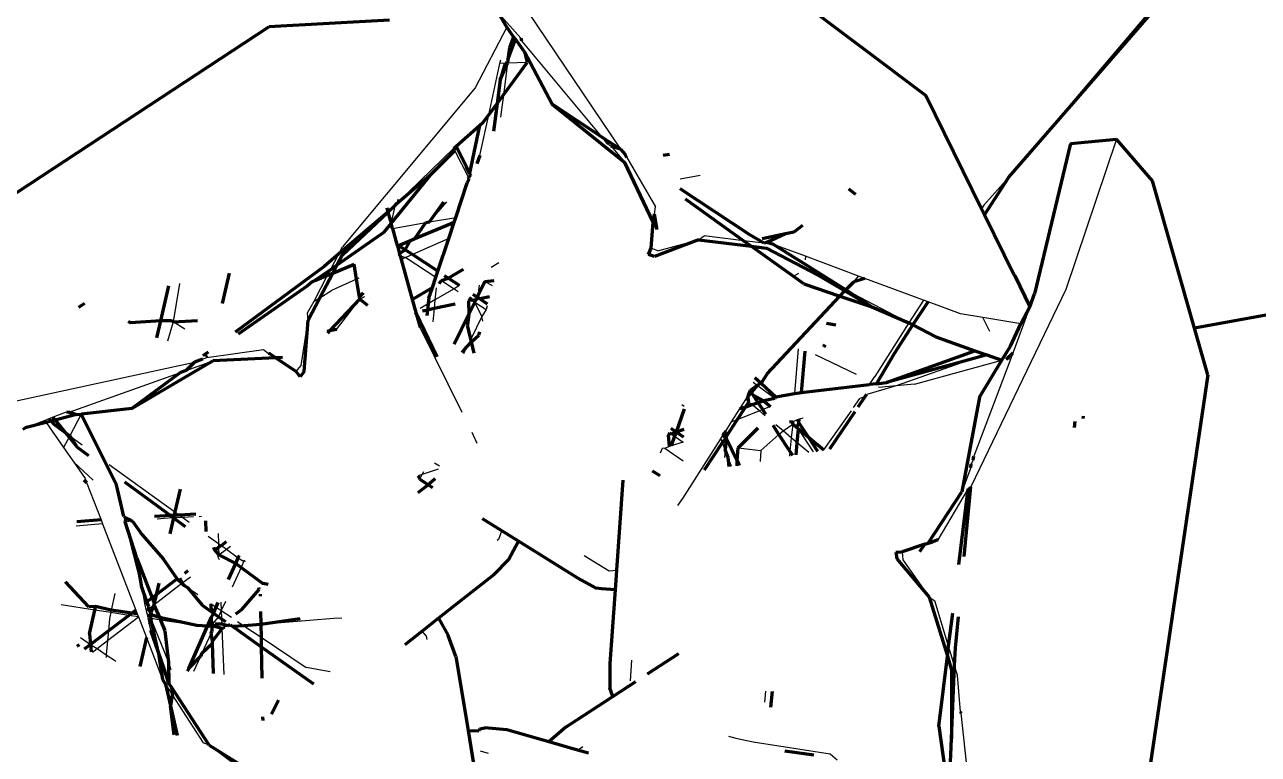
# Model space of a CAD drawing. Header units: millimetres. Extents: x 4307 to 31003, y 2809 to 20009.
# Drawn here: x 16235.29 to 16259.18, y 13295.87 to 13310.01 of the extents above; entities that cross this region are included whole.
import ezdxf

# ---------------------------------------------------------------- set-up
doc = ezdxf.new("R2010")
doc.units = ezdxf.units.MM
doc.layers.add('ProfileEdges', color=7, linetype='Continuous')

msp = doc.modelspace()

# ---------------------------------------------------------------- linework, layer by layer
for p, q in [((16244.521, 13311.029), (16246.829, 13307.595)), ((16254.355, 13307.053), (16257.502, 13310.754)), ((16244.466, 13310.228), (16244.901, 13309.744)), ((16244.627, 13309.961), (16244.018, 13308.786)), ((16244.915, 13309.692), (16246.465, 13307.836)), ((16244.279, 13308.259), (16244.495, 13309.259)), ((16244.495, 13309.259), (16244.513, 13309.326)), ((16244.595, 13309.263), (16244.495, 13309.259)), ((16244.642, 13309.264), (16244.563, 13308.646)), ((16245.027, 13309.277), (16244.642, 13309.264)), ((16244.018, 13308.786), (16241.448, 13305.707)), ((16244.563, 13308.646), (16244.509, 13308.219)), ((16244.107, 13307.474), (16244.279, 13308.259)), ((16242.509, 13306.549), (16243.604, 13307.613)), ((16246.596, 13307.693), (16246.648, 13307.656)), ((16246.648, 13307.656), (16246.917, 13307.339)), ((16256.439, 13307.791), (16255.459, 13304.88)), ((16243.886, 13307.052), (16243.626, 13307.569)), ((16246.955, 13307.436), (16247.509, 13306.477)), ((16247.988, 13307.024), (16248.377, 13307.091)), ((16253.871, 13306.514), (16254.355, 13307.053)), ((16242.509, 13306.549), (16242.523, 13306.631)), ((16242.389, 13306.155), (16242.475, 13306.517)), ((16243.13, 13306.186), (16243.466, 13306.574)), ((16247.489, 13306.339), (16247.509, 13306.477)), ((16253.871, 13306.514), (16253.823, 13306.438)), ((16242.415, 13306.062), (16243.062, 13306.174)), ((16243.13, 13306.186), (16243.64, 13306.274)), ((16248.343, 13305.838), (16248.449, 13305.916)), ((16249.214, 13305.822), (16248.449, 13305.916)), ((16241.375, 13305.569), (16241.448, 13305.707)), ((16243.504, 13305.865), (16242.802, 13305.555)), ((16247.557, 13305.63), (16247.423, 13305.681)), ((16247.557, 13305.63), (16248.343, 13305.838)), ((16249.611, 13305.774), (16249.214, 13305.822)), ((16250.411, 13305.522), (16249.792, 13305.752)), ((16241.213, 13305.262), (16241.375, 13305.569)), ((16242.563, 13305.531), (16242.673, 13305.498)), ((16242.673, 13305.498), (16242.583, 13305.458)), ((16242.802, 13305.555), (16242.673, 13305.498)), ((16242.673, 13305.498), (16243.257, 13305.12)), ((16250.411, 13305.522), (16250.405, 13305.451)), ((16251.442, 13305.139), (16250.411, 13305.522)), ((16241.156, 13305.153), (16241.213, 13305.262)), ((16244.476, 13305.393), (16244.325, 13305.305)), ((16238.29, 13304.994), (16238.171, 13304.249)), ((16240.9, 13304.65), (16241.156, 13305.153)), ((16241.722, 13305.077), (16241.234, 13304.862)), ((16241.763, 13305.096), (16241.722, 13305.077)), ((16243.362, 13305.052), (16243.609, 13304.892)), ((16243.714, 13304.954), (16243.609, 13304.892)), ((16244.097, 13304.964), (16244.071, 13304.757)), ((16244.355, 13304.952), (16244.206, 13305.032)), ((16250.177, 13305.135), (16250.218, 13305.157)), ((16250.276, 13305.189), (16250.218, 13305.157)), ((16250.644, 13305.164), (16251.195, 13304.875)), ((16251.349, 13305.029), (16251.442, 13305.139)), ((16251.566, 13305.093), (16251.442, 13305.139)), ((16252.699, 13304.672), (16251.566, 13305.093)), ((16240.9, 13304.65), (16241.01, 13304.72)), ((16241.01, 13304.72), (16241.234, 13304.862)), ((16241.864, 13304.786), (16241.778, 13304.73)), ((16241.785, 13304.689), (16241.879, 13304.741)), ((16243.261, 13304.911), (16243.239, 13304.675)), ((16243.609, 13304.892), (16243.239, 13304.675)), ((16243.609, 13304.892), (16243.687, 13304.842)), ((16251.195, 13304.875), (16252.418, 13304.232)), ((16255.459, 13304.88), (16253.615, 13301.057)), ((16240.77, 13304.424), (16240.9, 13304.65)), ((16241.331, 13304.106), (16241.785, 13304.689)), ((16243.109, 13304.599), (16242.952, 13304.508)), ((16243.239, 13304.675), (16243.109, 13304.599)), ((16243.223, 13304.509), (16243.198, 13304.251)), ((16243.239, 13304.675), (16243.223, 13304.509)), ((16243.96, 13304.666), (16244.01, 13304.634)), ((16244.145, 13304.355), (16244.01, 13304.634)), ((16244.01, 13304.634), (16244.228, 13304.492)), ((16244.228, 13304.492), (16244.145, 13304.355)), ((16244.248, 13304.564), (16244.228, 13304.492)), ((16252.699, 13304.672), (16252.418, 13304.232)), ((16252.787, 13304.64), (16252.699, 13304.672)), ((16253.416, 13304.406), (16252.787, 13304.64)), ((16254.757, 13304.544), (16254.633, 13304.207)), ((16238.171, 13304.249), (16238.057, 13303.879)), ((16238.392, 13304.108), (16238.171, 13304.249)), ((16240.646, 13303.404), (16240.784, 13304.286)), ((16240.784, 13304.286), (16240.77, 13304.424)), ((16244.145, 13304.355), (16243.93, 13303.918)), ((16244.165, 13304.262), (16244.145, 13304.355)), ((16253.849, 13304.335), (16253.416, 13304.406)), ((16253.984, 13304.063), (16253.849, 13304.335)), ((16254.585, 13304.215), (16253.849, 13304.335)), ((16243.765, 13302.494), (16242.95, 13304.141)), ((16252.418, 13304.232), (16251.758, 13303.194)), ((16254.633, 13304.207), (16254.428, 13303.648)), ((16254.633, 13304.207), (16254.585, 13304.215)), ((16243.852, 13303.759), (16243.789, 13303.632)), ((16238.736, 13303.531), (16238.821, 13303.564)), ((16238.821, 13303.564), (16239.916, 13303.718)), ((16239.916, 13303.718), (16240.015, 13303.641)), ((16250.269, 13303.732), (16250.2, 13302.865)), ((16251.402, 13303.234), (16250.605, 13303.611)), ((16253.675, 13303.541), (16252.168, 13303.013)), ((16254.389, 13303.542), (16253.672, 13301.65)), ((16253.899, 13303.62), (16253.675, 13303.541)), ((16254.3, 13303.522), (16254.389, 13303.542)), ((16254.428, 13303.648), (16254.389, 13303.542)), ((16234.862, 13302.663), (16238.581, 13303.471)), ((16238.423, 13303.312), (16238.935, 13303.495)), ((16240.548, 13303.291), (16240.646, 13303.404)), ((16252.522, 13303.044), (16254.219, 13303.507)), ((16236.153, 13302.501), (16238.313, 13303.273)), ((16249.478, 13303.019), (16249.4, 13303.077)), ((16249.553, 13303.064), (16249.792, 13302.785)), ((16251.651, 13303.038), (16251.758, 13303.194)), ((16252.522, 13303.044), (16252.168, 13303.013)), ((16249.26, 13302.748), (16249.3, 13302.812)), ((16249.792, 13302.785), (16249.478, 13303.019)), ((16251.571, 13302.804), (16251.467, 13302.767)), ((16252.168, 13303.013), (16251.601, 13302.847)), ((16252.168, 13303.013), (16251.827, 13302.983)), ((16248.066, 13302.61), (16248.02, 13302.645)), ((16249.142, 13302.564), (16249.26, 13302.748)), ((16249.316, 13302.701), (16249.26, 13302.748)), ((16249.382, 13302.645), (16249.316, 13302.701)), ((16249.521, 13302.528), (16249.382, 13302.645)), ((16249.734, 13302.612), (16249.585, 13302.553)), ((16249.792, 13302.785), (16249.82, 13302.765)), ((16251.346, 13302.59), (16251.467, 13302.767)), ((16235.302, 13302.196), (16235.679, 13302.343)), ((16235.679, 13302.343), (16235.769, 13302.378)), ((16235.679, 13302.343), (16235.707, 13302.302)), ((16235.769, 13302.378), (16235.834, 13302.403)), ((16235.834, 13302.403), (16236.105, 13302.508)), ((16236.385, 13302.463), (16236.166, 13302.044)), ((16248.982, 13302.314), (16249.142, 13302.564)), ((16249.092, 13302.357), (16248.982, 13302.314)), ((16249.521, 13302.528), (16249.092, 13302.357)), ((16249.585, 13302.553), (16249.521, 13302.528)), ((16249.634, 13302.434), (16249.521, 13302.528)), ((16250.25, 13302.355), (16250.17, 13302.312)), ((16250.294, 13302.365), (16250.25, 13302.355)), ((16250.371, 13302.383), (16250.294, 13302.365)), ((16250.77, 13301.772), (16251.302, 13302.526)), ((16235.707, 13302.302), (16236.047, 13301.815)), ((16243.985, 13302.049), (16243.956, 13302.107)), ((16248.869, 13302.136), (16248.982, 13302.314)), ((16249.979, 13302.142), (16249.841, 13302.259)), ((16249.9, 13302.072), (16249.979, 13302.142)), ((16249.979, 13302.142), (16250.166, 13302.272)), ((16250.139, 13302.007), (16249.979, 13302.142)), ((16250.166, 13302.272), (16250.139, 13302.007)), ((16250.572, 13301.736), (16250.278, 13302.179)), ((16236.152, 13302.017), (16236.047, 13301.815)), ((16236.166, 13302.044), (16236.152, 13302.017)), ((16236.166, 13302.044), (16236.407, 13301.869)), ((16244.058, 13301.893), (16243.985, 13302.049)), ((16247.814, 13301.85), (16247.772, 13301.837)), ((16248.042, 13301.923), (16247.814, 13301.85)), ((16247.815, 13302.079), (16247.88, 13302.035)), ((16247.88, 13302.035), (16248.042, 13301.923)), ((16248.036, 13300.83), (16248.775, 13301.989)), ((16248.775, 13301.989), (16248.813, 13302.048)), ((16248.804, 13301.916), (16248.775, 13301.989)), ((16248.859, 13301.771), (16248.804, 13301.916)), ((16249.551, 13301.761), (16249.9, 13302.072)), ((16250.139, 13302.007), (16250.113, 13301.747)), ((16250.254, 13301.91), (16250.139, 13302.007)), ((16250.481, 13301.719), (16250.254, 13301.91)), ((16236.047, 13301.815), (16236.243, 13301.533)), ((16247.603, 13301.714), (16247.643, 13301.803)), ((16247.689, 13301.799), (16247.643, 13301.803)), ((16247.772, 13301.837), (16247.689, 13301.799)), ((16248.048, 13301.556), (16247.689, 13301.799)), ((16248.859, 13301.771), (16248.847, 13301.623)), ((16248.982, 13301.451), (16248.915, 13301.626)), ((16249.11, 13301.812), (16249.551, 13301.761)), ((16249.551, 13301.761), (16249.538, 13301.545)), ((16250.113, 13301.747), (16250.103, 13301.649)), ((16236.621, 13301.186), (16236.243, 13301.533)), ((16236.243, 13301.533), (16236.462, 13301.218)), ((16236.931, 13301.49), (16238.203, 13300.57)), ((16243.303, 13301.396), (16242.988, 13301.293)), ((16243.228, 13301.523), (16243.324, 13301.463)), ((16253.613, 13301.431), (16253.441, 13300.961)), ((16253.664, 13301.57), (16253.622, 13301.501)), ((16236.462, 13301.218), (16236.492, 13301.142)), ((16236.492, 13301.142), (16236.772, 13300.416)), ((16242.988, 13301.293), (16242.911, 13301.268)), ((16242.944, 13301.207), (16242.988, 13301.293)), ((16242.988, 13301.293), (16243.021, 13301.356)), ((16253.563, 13301.024), (16252.979, 13300.03)), ((16253.615, 13301.057), (16253.563, 13301.024)), ((16247.941, 13300.693), (16248.036, 13300.83)), ((16236.772, 13300.416), (16236.801, 13300.34)), ((16237.988, 13300.441), (16237.858, 13300.43)), ((16238.177, 13300.454), (16237.988, 13300.441)), ((16238.354, 13300.46), (16238.177, 13300.454)), ((16238.203, 13300.57), (16238.286, 13300.51)), ((16238.286, 13300.51), (16238.354, 13300.46)), ((16238.562, 13300.472), (16238.354, 13300.46)), ((16238.354, 13300.46), (16238.476, 13300.372)), ((16238.715, 13300.48), (16238.675, 13300.478)), ((16236.801, 13300.34), (16236.287, 13300.297)), ((16236.801, 13300.34), (16237.445, 13298.669)), ((16237.312, 13300.383), (16237.24, 13300.377)), ((16237.559, 13299.114), (16237.24, 13300.377)), ((16237.348, 13300.404), (16237.312, 13300.383)), ((16244.477, 13300.04), (16244.531, 13300.205)), ((16238.848, 13300.103), (16239.045, 13299.961)), ((16239.037, 13300.152), (16239.045, 13299.961)), ((16239.045, 13299.961), (16239.102, 13299.919)), ((16239.045, 13299.961), (16239.048, 13299.879)), ((16244.477, 13300.04), (16244.444, 13300.015)), ((16239.027, 13299.716), (16239.054, 13299.737)), ((16239.027, 13299.716), (16239.058, 13299.649)), ((16239.048, 13299.879), (16239.054, 13299.737)), ((16239.054, 13299.737), (16239.199, 13299.849)), ((16239.102, 13299.919), (16239.199, 13299.849)), ((16239.199, 13299.849), (16239.276, 13299.908)), ((16239.199, 13299.849), (16239.43, 13299.681)), ((16246.131, 13299.726), (16246.61, 13299.429)), ((16252.287, 13299.799), (16252.302, 13299.643)), ((16239.483, 13299.495), (16239.308, 13299.11)), ((16239.43, 13299.681), (16239.516, 13299.62)), ((16239.546, 13299.633), (16239.483, 13299.495)), ((16239.572, 13299.607), (16239.516, 13299.62)), ((16252.302, 13299.643), (16252.81, 13298.917)), ((16238.339, 13299.187), (16238.501, 13299.311)), ((16246.61, 13299.429), (16246.753, 13299.445)), ((16237.037, 13298.992), (16236.97, 13298.669)), ((16237.559, 13299.114), (16237.614, 13298.797)), ((16237.794, 13298.768), (16238.339, 13299.187)), ((16238.443, 13299.105), (16238.644, 13298.969)), ((16236.652, 13298.67), (16235.998, 13298.772)), ((16237.614, 13298.797), (16237.648, 13298.656)), ((16237.69, 13298.688), (16237.794, 13298.768)), ((16238.905, 13298.793), (16239.001, 13298.728)), ((16239.093, 13298.824), (16239.1, 13298.661)), ((16239.184, 13298.838), (16239.1, 13298.661)), ((16252.81, 13298.917), (16252.917, 13298.849)), ((16253.186, 13297.967), (16252.917, 13298.849)), ((16236.96, 13298.622), (16236.652, 13298.67)), ((16236.897, 13298.079), (16237.495, 13298.538)), ((16236.935, 13298.505), (16236.914, 13298.268)), ((16236.96, 13298.622), (16236.935, 13298.505)), ((16236.97, 13298.669), (16236.96, 13298.622)), ((16237.31, 13298.567), (16236.96, 13298.622)), ((16237.495, 13298.538), (16237.31, 13298.567)), ((16237.445, 13298.669), (16237.473, 13298.594)), ((16237.473, 13298.594), (16237.495, 13298.538)), ((16237.495, 13298.538), (16237.65, 13298.135)), ((16237.648, 13298.656), (16237.69, 13298.688)), ((16237.648, 13298.656), (16237.669, 13298.565)), ((16237.669, 13298.565), (16237.681, 13298.514)), ((16237.733, 13298.499), (16237.681, 13298.514)), ((16237.709, 13298.395), (16237.681, 13298.514)), ((16239.048, 13298.54), (16238.918, 13298.389)), ((16239.001, 13298.728), (16239.1, 13298.661)), ((16239.1, 13298.661), (16239.048, 13298.54)), ((16239.1, 13298.661), (16239.296, 13298.53)), ((16239.1, 13298.661), (16239.107, 13298.499)), ((16241.277, 13298.505), (16239.865, 13298.392)), ((16241.432, 13298.513), (16241.277, 13298.505)), ((16236.914, 13298.268), (16236.897, 13298.079)), ((16237.738, 13298.273), (16237.709, 13298.395)), ((16237.733, 13298.499), (16238.077, 13297.657)), ((16237.778, 13298.499), (16237.733, 13298.499)), ((16237.925, 13298.476), (16237.778, 13298.499)), ((16238.625, 13298.369), (16237.925, 13298.476)), ((16239.107, 13298.499), (16239.112, 13298.395)), ((16239.153, 13297.421), (16239.115, 13298.315)), ((16239.228, 13298.365), (16239.16, 13298.335)), ((16239.417, 13298.448), (16239.539, 13298.365)), ((16239.539, 13298.365), (16239.87, 13298.142)), ((16236.376, 13298.135), (16236.566, 13298.005)), ((16236.694, 13297.923), (16236.897, 13298.079)), ((16236.897, 13298.079), (16236.873, 13297.804)), ((16237.65, 13298.135), (16237.962, 13297.324)), ((16238.903, 13298.222), (16238.726, 13297.834)), ((16239.87, 13298.142), (16240.741, 13297.554)), ((16243.077, 13298.162), (16242.99, 13298.26)), ((16243.087, 13298.099), (16243.077, 13298.162)), ((16236.566, 13298.005), (16236.694, 13297.923)), ((16236.604, 13297.853), (16236.694, 13297.923)), ((16236.694, 13297.923), (16236.873, 13297.804)), ((16236.873, 13297.804), (16236.868, 13297.75)), ((16236.873, 13297.804), (16237.03, 13297.699)), ((16253.301, 13297.587), (16253.186, 13297.967)), ((16237.06, 13297.676), (16237.03, 13297.699)), ((16238.077, 13297.657), (16238.126, 13297.518)), ((16238.697, 13297.769), (16238.564, 13297.477)), ((16241.211, 13297.474), (16240.741, 13297.554)), ((16247.028, 13297.3), (16247.054, 13297.696)), ((16253.356, 13297.406), (16253.301, 13297.587)), ((16238.474, 13297.485), (16238.469, 13297.536)), ((16253.416, 13296.699), (16253.356, 13297.406)), ((16238.021, 13297.233), (16238.152, 13297.03)), ((16249.626, 13296.887), (16249.649, 13297.096)), ((16238.152, 13297.03), (16238.752, 13296.096)), ((16253.532, 13295.719), (16253.432, 13296.675)), ((16248.926, 13296.225), (16249.065, 13296.188)), ((16249.065, 13296.188), (16249.402, 13296.116)), ((16249.402, 13296.116), (16250.895, 13295.886)), ((16238.865, 13296.053), (16238.752, 13296.096)), ((16239.552, 13295.536), (16238.865, 13296.053)), ((16244.275, 13295.891), (16244.121, 13295.935)), ((16245.998, 13295.956), (16246.102, 13296.024)), ((16250.895, 13295.886), (16251.026, 13295.767))]:
    msp.add_line(p, q)
at = {"layer": 'ProfileEdges', "lineweight": 211}
for p, q in [((16246.762, 13313.153), (16252.746, 13308.635)), ((16254.355, 13307.053), (16257.642, 13310.842)), ((16244.627, 13309.961), (16244.466, 13310.228)), ((16242.355, 13310.096), (16240.022, 13309.964)), ((16233.793, 13305.875), (16240.022, 13309.964)), ((16244.762, 13309.772), (16244.627, 13309.961)), ((16244.762, 13309.772), (16244.679, 13309.557)), ((16244.795, 13309.725), (16244.762, 13309.772)), ((16244.901, 13309.744), (16244.915, 13309.692)), ((16244.651, 13309.336), (16244.795, 13309.725)), ((16244.679, 13309.557), (16244.651, 13309.336)), ((16244.973, 13309.479), (16244.795, 13309.725)), ((16244.503, 13308.939), (16244.642, 13309.264)), ((16244.595, 13309.263), (16244.503, 13308.939)), ((16244.563, 13308.646), (16245.027, 13309.277)), ((16244.642, 13309.264), (16244.595, 13309.263)), ((16244.651, 13309.336), (16244.642, 13309.264)), ((16244.973, 13309.479), (16245.027, 13309.277)), ((16245.511, 13308.468), (16244.973, 13309.479)), ((16244.503, 13308.939), (16244.442, 13308.48)), ((16244.442, 13308.48), (16244.563, 13308.646)), ((16253.823, 13306.438), (16252.746, 13308.635)), ((16244.279, 13308.259), (16244.442, 13308.48)), ((16244.442, 13308.48), (16244.37, 13307.944)), ((16246.465, 13307.836), (16245.511, 13308.468)), ((16245.511, 13308.468), (16246.917, 13307.339)), ((16244.101, 13308.052), (16244.174, 13308.117)), ((16244.174, 13308.117), (16244.279, 13308.259)), ((16243.651, 13307.654), (16244.101, 13308.052)), ((16244.101, 13308.052), (16243.904, 13307.134)), ((16246.531, 13307.793), (16246.465, 13307.836)), ((16243.604, 13307.613), (16243.651, 13307.654)), ((16243.626, 13307.569), (16243.604, 13307.613)), ((16243.846, 13307.255), (16243.651, 13307.654)), ((16246.829, 13307.595), (16246.531, 13307.793)), ((16246.596, 13307.693), (16246.531, 13307.793)), ((16246.829, 13307.595), (16246.648, 13307.656)), ((16246.829, 13307.595), (16246.924, 13307.49)), ((16255.547, 13307.709), (16254.849, 13304.796)), ((16255.547, 13307.709), (16256.439, 13307.791)), ((16257.132, 13306.984), (16256.439, 13307.791)), ((16243.178, 13307.123), (16243.626, 13307.569)), ((16244.107, 13307.474), (16244.048, 13307.311)), ((16246.955, 13307.436), (16246.924, 13307.49)), ((16247.781, 13307.49), (16247.66, 13307.474)), ((16242.389, 13306.155), (16243.178, 13307.123)), ((16242.509, 13306.549), (16243.178, 13307.123)), ((16243.904, 13307.134), (16243.846, 13307.255)), ((16243.93, 13307.079), (16243.904, 13307.134)), ((16247.466, 13306.183), (16246.917, 13307.339)), ((16243.64, 13306.274), (16243.863, 13306.947)), ((16243.901, 13307.022), (16243.863, 13306.947)), ((16243.93, 13307.079), (16243.886, 13307.052)), ((16243.901, 13307.022), (16243.886, 13307.052)), ((16253.88, 13306.322), (16254.355, 13307.053)), ((16257.949, 13304.129), (16257.132, 13306.984)), ((16249.333, 13305.938), (16247.987, 13306.829)), ((16251.245, 13306.828), (16251.385, 13306.725)), ((16242.304, 13306.463), (16242.327, 13306.378)), ((16242.327, 13306.378), (16242.475, 13306.517)), ((16242.475, 13306.517), (16242.509, 13306.549)), ((16243.13, 13306.186), (16243.407, 13306.577)), ((16249.214, 13305.822), (16248.09, 13306.625)), ((16253.88, 13306.322), (16253.823, 13306.438)), ((16242.327, 13306.378), (16241.375, 13305.569)), ((16241.441, 13305.543), (16242.327, 13306.378)), ((16242.255, 13305.99), (16242.389, 13306.155)), ((16242.327, 13306.378), (16242.389, 13306.155)), ((16242.415, 13306.062), (16242.389, 13306.155)), ((16242.851, 13305.864), (16243.609, 13306.181)), ((16242.851, 13305.864), (16243.062, 13306.174)), ((16243.062, 13306.174), (16243.13, 13306.186)), ((16243.504, 13305.865), (16243.609, 13306.181)), ((16243.609, 13306.181), (16243.64, 13306.274)), ((16247.423, 13305.681), (16247.466, 13306.183)), ((16247.466, 13306.183), (16247.489, 13306.339)), ((16247.532, 13306.073), (16247.466, 13306.183)), ((16247.532, 13306.073), (16247.489, 13306.339)), ((16254.446, 13305.166), (16253.88, 13306.322)), ((16242.255, 13305.99), (16241.34, 13305.351)), ((16242.415, 13306.062), (16242.501, 13305.752)), ((16247.534, 13306.04), (16247.532, 13306.073)), ((16249.611, 13305.774), (16249.333, 13305.938)), ((16250.029, 13305.959), (16249.574, 13305.862)), ((16250.029, 13305.959), (16249.666, 13305.786)), ((16250.186, 13305.992), (16250.029, 13305.959)), ((16250.357, 13306.115), (16250.186, 13305.992)), ((16242.534, 13305.731), (16242.501, 13305.752)), ((16242.501, 13305.752), (16242.51, 13305.721)), ((16242.51, 13305.721), (16242.534, 13305.731)), ((16242.51, 13305.721), (16242.55, 13305.577)), ((16242.534, 13305.731), (16242.765, 13305.828)), ((16242.663, 13305.646), (16242.534, 13305.731)), ((16242.663, 13305.646), (16242.765, 13305.828)), ((16242.765, 13305.828), (16242.851, 13305.864)), ((16243.294, 13305.231), (16243.504, 13305.865)), ((16247.373, 13305.554), (16247.423, 13305.681)), ((16248.343, 13305.838), (16247.488, 13305.518)), ((16248.343, 13305.838), (16249.36, 13305.718)), ((16249.36, 13305.718), (16249.214, 13305.822)), ((16249.36, 13305.718), (16249.657, 13305.682)), ((16250.177, 13305.135), (16249.36, 13305.718)), ((16249.666, 13305.786), (16249.611, 13305.774)), ((16249.657, 13305.682), (16250.644, 13305.164)), ((16249.792, 13305.752), (16249.666, 13305.786)), ((16251.195, 13304.875), (16249.792, 13305.752)), ((16241.375, 13305.569), (16241.095, 13305.327)), ((16241.34, 13305.351), (16241.441, 13305.543)), ((16242.55, 13305.577), (16242.663, 13305.646)), ((16242.563, 13305.531), (16242.55, 13305.577)), ((16242.563, 13305.531), (16242.583, 13305.458)), ((16242.583, 13305.458), (16242.799, 13304.685)), ((16242.802, 13305.555), (16242.663, 13305.646)), ((16243.294, 13305.231), (16242.802, 13305.555)), ((16247.488, 13305.518), (16247.373, 13305.554)), ((16239.253, 13305.195), (16239.12, 13304.607)), ((16241.095, 13305.327), (16239.369, 13304.053)), ((16241.213, 13305.262), (16240.911, 13305.051)), ((16241.01, 13304.72), (16241.26, 13305.197)), ((16241.156, 13305.153), (16241.26, 13305.197)), ((16241.34, 13305.351), (16241.213, 13305.262)), ((16241.26, 13305.197), (16241.674, 13305.37)), ((16241.26, 13305.197), (16241.34, 13305.351)), ((16241.722, 13305.077), (16241.674, 13305.37)), ((16243.257, 13305.12), (16243.294, 13305.231)), ((16243.494, 13305.098), (16243.792, 13305.275)), ((16240.857, 13305.028), (16240.771, 13304.947)), ((16240.857, 13305.028), (16240.911, 13305.051)), ((16240.911, 13305.051), (16241.156, 13305.153)), ((16241.778, 13304.73), (16241.722, 13305.077)), ((16243.19, 13304.917), (16243.257, 13305.12)), ((16243.322, 13304.996), (16243.362, 13305.052)), ((16243.362, 13305.052), (16243.494, 13305.098)), ((16243.494, 13305.098), (16243.426, 13305.143)), ((16243.714, 13304.954), (16243.494, 13305.098)), ((16244.206, 13305.032), (16244.071, 13304.757)), ((16244.206, 13305.032), (16244.382, 13305.05)), ((16250.381, 13304.988), (16250.177, 13305.135)), ((16250.381, 13304.988), (16251.079, 13304.751)), ((16250.644, 13305.164), (16251.173, 13304.851)), ((16251.195, 13304.875), (16251.349, 13305.029)), ((16251.566, 13305.093), (16251.349, 13305.029)), ((16254.446, 13305.166), (16254.471, 13305.143)), ((16254.471, 13305.143), (16254.757, 13304.544)), ((16262.832, 13305.021), (16257.949, 13304.129)), ((16237.929, 13304.269), (16238.084, 13304.951)), ((16240.771, 13304.947), (16239.429, 13304.016)), ((16240.784, 13304.286), (16241.01, 13304.72)), ((16241.778, 13304.73), (16241.854, 13304.816)), ((16241.778, 13304.73), (16241.785, 13304.689)), ((16242.799, 13304.685), (16243.19, 13304.917)), ((16243.122, 13304.714), (16243.19, 13304.917)), ((16243.938, 13304.726), (16243.916, 13304.694)), ((16244.066, 13304.72), (16243.975, 13304.782)), ((16244.034, 13304.681), (16244.066, 13304.72)), ((16244.071, 13304.757), (16244.066, 13304.72)), ((16244.105, 13304.696), (16244.066, 13304.72)), ((16244.296, 13304.737), (16244.105, 13304.696)), ((16249.672, 13303.245), (16251.079, 13304.751)), ((16251.079, 13304.751), (16251.173, 13304.851)), ((16251.079, 13304.751), (16251.7, 13304.54)), ((16251.173, 13304.851), (16251.195, 13304.875)), ((16251.173, 13304.851), (16251.7, 13304.54)), ((16251.7, 13304.54), (16251.195, 13304.875)), ((16254.757, 13304.544), (16254.849, 13304.796)), ((16236.448, 13304.609), (16236.334, 13304.527)), ((16241.204, 13304.078), (16241.785, 13304.689)), ((16241.785, 13304.689), (16241.933, 13304.575)), ((16242.799, 13304.685), (16242.868, 13304.436)), ((16243.095, 13304.481), (16242.997, 13304.46)), ((16243.095, 13304.481), (16243.082, 13304.371)), ((16243.109, 13304.599), (16243.095, 13304.481)), ((16243.223, 13304.509), (16243.095, 13304.481)), ((16243.122, 13304.714), (16243.109, 13304.599)), ((16243.628, 13304.595), (16243.223, 13304.509)), ((16243.916, 13304.694), (16243.887, 13304.65)), ((16243.887, 13304.65), (16243.894, 13304.398)), ((16244.01, 13304.634), (16243.894, 13304.398)), ((16243.916, 13304.694), (16243.96, 13304.666)), ((16244.034, 13304.681), (16243.96, 13304.666)), ((16244.01, 13304.634), (16244.034, 13304.681)), ((16244.257, 13304.596), (16244.105, 13304.696)), ((16251.7, 13304.54), (16252.418, 13304.232)), ((16252.496, 13304.191), (16252.787, 13304.64)), ((16254.585, 13304.215), (16254.757, 13304.544)), ((16237.3, 13304.262), (16237.339, 13304.234)), ((16237.929, 13304.269), (16237.339, 13304.234)), ((16237.854, 13303.939), (16237.929, 13304.269)), ((16238.139, 13304.271), (16237.929, 13304.269)), ((16238.171, 13304.249), (16238.139, 13304.271)), ((16238.171, 13304.249), (16238.637, 13304.276)), ((16240.706, 13303.288), (16240.784, 13304.286)), ((16243.284, 13303.572), (16242.868, 13304.436)), ((16242.868, 13304.436), (16242.95, 13304.141)), ((16243.894, 13304.398), (16243.609, 13303.82)), ((16243.894, 13304.398), (16243.866, 13304.188)), ((16241.204, 13304.078), (16241.152, 13304.067)), ((16241.166, 13304.035), (16241.204, 13304.078)), ((16241.331, 13304.106), (16241.204, 13304.078)), ((16243.93, 13303.918), (16243.866, 13304.188)), ((16244.091, 13303.994), (16244.108, 13304.056)), ((16251.002, 13304.188), (16250.822, 13304.219)), ((16252.145, 13303.65), (16252.496, 13304.191)), ((16252.418, 13304.232), (16252.496, 13304.191)), ((16252.496, 13304.191), (16252.935, 13303.96)), ((16254.387, 13303.781), (16254.585, 13304.215)), ((16258.208, 13303.226), (16257.949, 13304.129)), ((16243.764, 13303.658), (16243.852, 13303.759)), ((16243.852, 13303.759), (16243.943, 13303.865)), ((16243.943, 13303.865), (16243.93, 13303.918)), ((16243.943, 13303.865), (16244.091, 13303.994)), ((16243.996, 13303.645), (16243.943, 13303.865)), ((16250.75, 13303.805), (16250.807, 13303.777)), ((16252.935, 13303.96), (16253.692, 13303.693)), ((16254.219, 13303.507), (16254.387, 13303.781)), ((16238.736, 13303.531), (16238.581, 13303.471)), ((16238.845, 13303.666), (16238.746, 13303.593)), ((16238.828, 13303.596), (16238.797, 13303.574)), ((16240.158, 13303.555), (16238.935, 13303.495)), ((16240.042, 13303.633), (16240.015, 13303.641)), ((16240.158, 13303.555), (16240.042, 13303.633)), ((16240.287, 13303.561), (16240.158, 13303.555)), ((16240.158, 13303.555), (16240.548, 13303.291)), ((16250.339, 13302.881), (16250.409, 13303.681)), ((16251.787, 13303.054), (16252.145, 13303.65)), ((16251.984, 13303.077), (16253.692, 13303.693)), ((16253.675, 13303.541), (16251.984, 13303.077)), ((16253.926, 13303.61), (16253.675, 13303.541)), ((16253.692, 13303.693), (16253.899, 13303.62)), ((16253.899, 13303.62), (16253.926, 13303.61)), ((16253.926, 13303.61), (16254.219, 13303.507)), ((16254.428, 13303.648), (16254.3, 13303.522)), ((16237.368, 13302.575), (16238.935, 13303.495)), ((16238.423, 13303.312), (16238.313, 13303.273)), ((16238.581, 13303.471), (16238.423, 13303.312)), ((16240.628, 13303.188), (16240.548, 13303.291)), ((16240.706, 13303.288), (16240.628, 13303.188)), ((16253.781, 13302.793), (16254.219, 13303.507)), ((16238.313, 13303.273), (16237.368, 13302.575)), ((16249.436, 13303.172), (16249.553, 13303.064)), ((16249.553, 13303.064), (16249.478, 13303.019)), ((16249.672, 13303.245), (16249.553, 13303.064)), ((16249.553, 13303.064), (16249.84, 13302.801)), ((16251.787, 13303.054), (16251.651, 13303.038)), ((16251.787, 13303.054), (16251.984, 13303.077)), ((16258.208, 13303.226), (16257.037, 13295.319)), ((16249.342, 13302.924), (16249.3, 13302.812)), ((16249.366, 13302.888), (16249.3, 13302.812)), ((16249.316, 13302.701), (16249.3, 13302.812)), ((16249.478, 13303.019), (16249.342, 13302.924)), ((16249.366, 13302.888), (16249.342, 13302.924)), ((16249.478, 13303.019), (16249.366, 13302.888)), ((16249.402, 13302.833), (16249.366, 13302.888)), ((16249.499, 13302.685), (16249.402, 13302.833)), ((16249.402, 13302.833), (16249.599, 13302.719)), ((16249.84, 13302.801), (16250.2, 13302.865)), ((16250.2, 13302.865), (16250.339, 13302.881)), ((16250.339, 13302.881), (16251.651, 13303.038)), ((16251.435, 13302.603), (16251.571, 13302.804)), ((16251.571, 13302.804), (16251.601, 13302.847)), ((16237.368, 13302.575), (16236.385, 13302.463)), ((16249.092, 13302.357), (16249.251, 13302.601)), ((16249.251, 13302.601), (16249.142, 13302.564)), ((16249.251, 13302.601), (16249.316, 13302.701)), ((16249.382, 13302.645), (16249.251, 13302.601)), ((16249.499, 13302.685), (16249.382, 13302.645)), ((16249.599, 13302.719), (16249.499, 13302.685)), ((16249.585, 13302.553), (16249.499, 13302.685)), ((16249.82, 13302.765), (16249.599, 13302.719)), ((16249.599, 13302.719), (16249.734, 13302.612)), ((16249.84, 13302.801), (16249.82, 13302.765)), ((16253.781, 13302.793), (16253.441, 13300.961)), ((16235.808, 13302.328), (16235.707, 13302.302)), ((16235.769, 13302.378), (16235.808, 13302.328)), ((16235.88, 13302.347), (16235.808, 13302.328)), ((16235.808, 13302.328), (16235.855, 13302.269)), ((16235.834, 13302.403), (16235.88, 13302.347)), ((16236.299, 13302.456), (16235.88, 13302.347)), ((16235.88, 13302.347), (16236.076, 13302.109)), ((16236.105, 13302.508), (16236.153, 13302.501)), ((16236.153, 13302.501), (16236.299, 13302.456)), ((16236.299, 13302.456), (16236.385, 13302.463)), ((16237.071, 13301.094), (16236.385, 13302.463)), ((16248.065, 13302.558), (16247.907, 13302.112)), ((16248.888, 13302.046), (16249.092, 13302.357)), ((16249.647, 13302.458), (16249.585, 13302.553)), ((16250.25, 13302.355), (16250.288, 13302.297)), ((16250.288, 13302.297), (16250.294, 13302.365)), ((16250.887, 13301.794), (16251.375, 13302.514)), ((16255.625, 13302.204), (16255.639, 13302.331)), ((16255.792, 13302.427), (16255.784, 13302.375)), ((16235.26, 13302.175), (16235.302, 13302.196)), ((16235.707, 13302.302), (16235.302, 13302.196)), ((16235.855, 13302.269), (16236.076, 13302.109)), ((16236.076, 13302.109), (16236.166, 13302.044)), ((16236.076, 13302.109), (16236.152, 13302.017)), ((16247.778, 13302.104), (16247.756, 13302.057)), ((16247.778, 13302.104), (16247.815, 13302.079)), ((16247.907, 13302.112), (16247.814, 13302.185)), ((16247.907, 13302.112), (16247.815, 13302.079)), ((16247.907, 13302.112), (16247.88, 13302.035)), ((16248.058, 13302.167), (16247.907, 13302.112)), ((16248.056, 13302.02), (16247.907, 13302.112)), ((16248.813, 13302.048), (16248.842, 13302.094)), ((16248.869, 13302.136), (16248.842, 13302.094)), ((16248.842, 13302.094), (16248.888, 13302.046)), ((16249.11, 13301.812), (16249.5, 13302.196)), ((16249.9, 13302.072), (16249.786, 13302.246)), ((16250.106, 13302.321), (16250.17, 13302.312)), ((16250.166, 13302.272), (16250.17, 13302.312)), ((16250.243, 13302.208), (16250.166, 13302.272)), ((16250.243, 13302.208), (16250.288, 13302.297)), ((16250.278, 13302.179), (16250.243, 13302.208)), ((16250.254, 13301.91), (16250.278, 13302.179)), ((16250.278, 13302.179), (16250.466, 13302.024)), ((16250.288, 13302.297), (16250.466, 13302.024)), ((16236.152, 13302.017), (16236.309, 13301.826)), ((16236.166, 13302.044), (16236.309, 13301.826)), ((16247.756, 13302.057), (16247.772, 13301.837)), ((16247.88, 13302.035), (16247.814, 13301.85)), ((16248.457, 13301.385), (16248.804, 13301.916)), ((16248.804, 13301.916), (16248.878, 13301.998)), ((16248.878, 13301.998), (16248.813, 13302.048)), ((16248.878, 13301.998), (16248.859, 13301.771)), ((16248.878, 13301.998), (16248.888, 13302.046)), ((16248.878, 13301.998), (16249.094, 13301.559)), ((16250.113, 13301.747), (16249.9, 13302.072)), ((16250.234, 13301.674), (16250.254, 13301.91)), ((16250.466, 13302.024), (16250.644, 13301.749)), ((16250.466, 13302.024), (16250.77, 13301.772)), ((16236.309, 13301.826), (16236.53, 13301.664)), ((16248.915, 13301.626), (16248.859, 13301.771)), ((16248.933, 13301.445), (16248.915, 13301.626)), ((16249.094, 13301.559), (16249.11, 13301.812)), ((16250.169, 13301.662), (16250.113, 13301.747)), ((16253.664, 13301.57), (16253.672, 13301.65)), ((16249.088, 13301.464), (16249.094, 13301.559)), ((16249.094, 13301.559), (16249.129, 13301.47)), ((16253.613, 13301.431), (16253.622, 13301.501)), ((16236.439, 13301.19), (16236.492, 13301.142)), ((16237.226, 13301.153), (16238.114, 13300.501)), ((16242.944, 13301.207), (16242.911, 13301.268)), ((16242.944, 13301.207), (16243.106, 13301.098)), ((16243.245, 13301.21), (16243.106, 13301.098)), ((16246.875, 13301.187), (16246.753, 13299.445)), ((16247.447, 13301.367), (16247.595, 13301.277)), ((16237.216, 13300.483), (16237.071, 13301.094)), ((16238.302, 13301.008), (16238.203, 13300.57)), ((16243.106, 13301.098), (16242.906, 13300.937)), ((16243.106, 13301.098), (16243.192, 13301.041)), ((16252.789, 13299.966), (16253.441, 13300.961)), ((16253.381, 13299.549), (16253.563, 13301.024)), ((16253.486, 13299.708), (16253.615, 13301.057)), ((16236.772, 13300.416), (16236.304, 13300.381)), ((16237.216, 13300.483), (16237.262, 13300.441)), ((16237.262, 13300.441), (16237.223, 13300.449)), ((16237.24, 13300.377), (16237.262, 13300.441)), ((16237.348, 13300.404), (16237.262, 13300.441)), ((16238.114, 13300.501), (16237.81, 13300.484)), ((16238.177, 13300.454), (16238.106, 13300.145)), ((16238.188, 13300.505), (16238.114, 13300.501)), ((16238.114, 13300.501), (16238.177, 13300.454)), ((16238.188, 13300.505), (16238.177, 13300.454)), ((16238.177, 13300.454), (16238.403, 13300.288)), ((16238.203, 13300.57), (16238.188, 13300.505)), ((16238.286, 13300.51), (16238.188, 13300.505)), ((16238.61, 13300.527), (16238.286, 13300.51)), ((16244.531, 13300.205), (16244.157, 13300.439)), ((16237.465, 13299.675), (16237.24, 13300.377)), ((16237.348, 13300.404), (16237.383, 13300.389)), ((16237.383, 13300.389), (16237.569, 13300.128)), ((16238.809, 13300.188), (16238.798, 13300.395)), ((16244.859, 13300.001), (16244.531, 13300.205)), ((16237.569, 13300.128), (16237.978, 13299.657)), ((16239.195, 13299.99), (16239.102, 13299.919)), ((16244.859, 13300.001), (16244.662, 13299.641)), ((16245.509, 13299.596), (16244.859, 13300.001)), ((16252.728, 13299.946), (16252.287, 13299.799)), ((16252.627, 13299.802), (16252.728, 13299.946)), ((16252.728, 13299.946), (16252.789, 13299.966)), ((16252.789, 13299.966), (16252.859, 13299.986)), ((16252.979, 13300.03), (16252.859, 13299.986)), ((16238.947, 13299.888), (16238.977, 13299.825)), ((16239.048, 13299.879), (16238.977, 13299.825)), ((16238.977, 13299.825), (16239.054, 13299.737)), ((16239.102, 13299.919), (16239.048, 13299.879)), ((16239.054, 13299.737), (16239.38, 13299.57)), ((16239.43, 13299.681), (16239.452, 13299.729)), ((16252.162, 13299.793), (16252.287, 13299.799)), ((16252.162, 13299.793), (16252.182, 13299.661)), ((16237.465, 13299.675), (16237.76, 13298.907)), ((16237.559, 13299.114), (16237.465, 13299.675)), ((16238.249, 13299.276), (16237.978, 13299.657)), ((16239.239, 13299.258), (16239.38, 13299.57)), ((16239.38, 13299.57), (16239.43, 13299.681)), ((16239.38, 13299.57), (16239.483, 13299.495)), ((16239.483, 13299.495), (16239.907, 13299.183)), ((16244.383, 13299.361), (16244.662, 13299.641)), ((16246.003, 13299.288), (16245.509, 13299.596)), ((16252.182, 13299.661), (16252.81, 13298.917)), ((16238.249, 13299.276), (16237.839, 13298.966)), ((16238.249, 13299.276), (16238.339, 13299.187)), ((16238.291, 13299.285), (16238.339, 13299.187)), ((16238.451, 13299.429), (16238.386, 13299.379)), ((16244.383, 13299.361), (16243.7, 13298.821)), ((16246.003, 13299.288), (16246.358, 13299.091)), ((16246.746, 13299.336), (16246.727, 13299.062)), ((16246.753, 13299.445), (16246.746, 13299.336)), ((16236.534, 13298.734), (16236.082, 13299.214)), ((16237.658, 13298.829), (16237.559, 13299.114)), ((16237.89, 13299.192), (16237.839, 13298.966)), ((16238.339, 13299.187), (16238.381, 13299.146)), ((16238.381, 13299.146), (16238.443, 13299.105)), ((16238.443, 13299.105), (16238.729, 13298.765)), ((16239.498, 13298.678), (16239.837, 13299.07)), ((16239.837, 13299.07), (16239.83, 13299.109)), ((16240.007, 13299.164), (16239.907, 13299.183)), ((16246.467, 13299.082), (16246.358, 13299.091)), ((16246.727, 13299.062), (16246.467, 13299.082)), ((16246.727, 13299.062), (16246.627, 13297.634)), ((16237.658, 13298.829), (16237.614, 13298.797)), ((16237.76, 13298.907), (16237.658, 13298.829)), ((16237.694, 13298.735), (16237.658, 13298.829)), ((16237.794, 13298.768), (16237.737, 13298.615)), ((16237.839, 13298.966), (16237.76, 13298.907)), ((16237.76, 13298.907), (16237.801, 13298.8)), ((16237.801, 13298.8), (16237.794, 13298.768)), ((16237.794, 13298.768), (16237.905, 13298.528)), ((16237.839, 13298.966), (16237.801, 13298.8)), ((16238.729, 13298.765), (16238.91, 13298.638)), ((16238.91, 13298.638), (16238.905, 13298.793)), ((16239.001, 13298.728), (16239.039, 13298.815)), ((16239.853, 13298.974), (16239.854, 13298.938)), ((16243.7, 13298.821), (16243.306, 13298.51)), ((16252.81, 13298.917), (16253.162, 13297.773)), ((16236.667, 13298.738), (16236.534, 13298.734)), ((16236.547, 13298.209), (16236.652, 13298.67)), ((16236.652, 13298.67), (16236.667, 13298.738)), ((16236.97, 13298.669), (16236.667, 13298.738)), ((16237.31, 13298.567), (16236.914, 13298.268)), ((16237.367, 13298.61), (16236.97, 13298.669)), ((16237.367, 13298.61), (16237.31, 13298.567)), ((16237.445, 13298.669), (16237.367, 13298.61)), ((16237.473, 13298.594), (16237.367, 13298.61)), ((16237.72, 13298.557), (16237.669, 13298.565)), ((16237.69, 13298.688), (16237.694, 13298.735)), ((16237.737, 13298.615), (16237.69, 13298.688)), ((16237.72, 13298.557), (16237.737, 13298.615)), ((16237.75, 13298.577), (16237.72, 13298.557)), ((16237.72, 13298.557), (16237.733, 13298.499)), ((16237.737, 13298.615), (16237.75, 13298.577)), ((16237.905, 13298.528), (16237.75, 13298.577)), ((16237.905, 13298.528), (16237.925, 13298.476)), ((16238.625, 13298.369), (16237.905, 13298.528)), ((16238.834, 13298.356), (16238.913, 13298.533)), ((16238.91, 13298.638), (16238.948, 13298.611)), ((16238.913, 13298.533), (16238.948, 13298.611)), ((16238.918, 13298.389), (16238.913, 13298.533)), ((16238.948, 13298.611), (16239.001, 13298.728)), ((16238.948, 13298.611), (16239.048, 13298.54)), ((16239.048, 13298.54), (16239.107, 13298.499)), ((16239.385, 13298.595), (16239.498, 13298.678)), ((16239.86, 13298.643), (16239.865, 13298.392)), ((16243.306, 13298.51), (16242.99, 13298.26)), ((16243.306, 13298.51), (16243.495, 13298.176)), ((16253.186, 13297.967), (16253.265, 13298.612)), ((16253.316, 13297.937), (16253.374, 13298.538)), ((16236.914, 13298.268), (16236.566, 13298.005)), ((16237.733, 13298.499), (16237.709, 13298.395)), ((16237.877, 13297.866), (16237.733, 13298.499)), ((16237.877, 13297.866), (16237.738, 13298.273)), ((16237.925, 13298.476), (16238.004, 13298.27)), ((16238.004, 13298.27), (16238.077, 13297.657)), ((16238.469, 13297.536), (16238.834, 13298.356)), ((16238.834, 13298.356), (16238.625, 13298.369)), ((16238.919, 13298.35), (16238.834, 13298.356)), ((16238.919, 13298.35), (16238.917, 13298.253)), ((16238.918, 13298.389), (16238.919, 13298.35)), ((16238.96, 13298.348), (16238.919, 13298.35)), ((16238.928, 13298.067), (16239.115, 13298.315)), ((16238.981, 13298.393), (16238.96, 13298.348)), ((16239.115, 13298.315), (16238.96, 13298.348)), ((16239.112, 13298.395), (16238.981, 13298.393)), ((16239.107, 13298.499), (16239.181, 13298.446)), ((16239.228, 13298.365), (16239.112, 13298.395)), ((16239.115, 13298.315), (16239.16, 13298.335)), ((16239.27, 13298.383), (16239.228, 13298.365)), ((16239.27, 13298.383), (16239.321, 13298.348)), ((16239.539, 13298.365), (16239.321, 13298.348)), ((16239.321, 13298.348), (16239.874, 13297.958)), ((16239.865, 13298.392), (16239.539, 13298.365)), ((16240.628, 13298.502), (16239.865, 13298.392)), ((16239.865, 13298.392), (16239.87, 13298.142)), ((16236.547, 13298.209), (16236.566, 13298.005)), ((16237.65, 13298.135), (16237.523, 13297.575)), ((16238.726, 13297.834), (16238.93, 13298.03)), ((16238.903, 13298.222), (16238.917, 13298.253)), ((16238.928, 13298.067), (16238.903, 13298.222)), ((16238.93, 13298.03), (16238.928, 13298.067)), ((16238.949, 13297.44), (16238.93, 13298.03)), ((16239.87, 13298.142), (16239.874, 13297.958)), ((16242.99, 13298.26), (16242.657, 13297.997)), ((16243.64, 13297.769), (16243.495, 13298.176)), ((16236.345, 13297.954), (16236.313, 13298.005)), ((16236.566, 13298.005), (16236.446, 13297.915)), ((16236.566, 13298.005), (16236.579, 13297.863)), ((16237.992, 13297.53), (16237.877, 13297.866)), ((16237.877, 13297.866), (16237.962, 13297.324)), ((16238.726, 13297.834), (16238.697, 13297.769)), ((16239.874, 13297.958), (16239.886, 13297.352)), ((16239.874, 13297.958), (16240.889, 13297.242)), ((16247.354, 13297.433), (16247.96, 13297.828)), ((16253.162, 13297.773), (16253.186, 13297.967)), ((16253.301, 13297.587), (16253.316, 13297.937)), ((16238.077, 13297.657), (16238.086, 13297.25)), ((16238.469, 13297.536), (16238.697, 13297.769)), ((16243.64, 13297.769), (16243.879, 13296.335)), ((16246.627, 13297.634), (16246.623, 13297.158)), ((16252.995, 13296.42), (16253.162, 13297.773)), ((16253.162, 13297.773), (16253.244, 13297.505)), ((16253.24, 13296.175), (16253.301, 13297.587)), ((16237.962, 13297.324), (16238.021, 13297.233)), ((16238.086, 13297.25), (16237.992, 13297.53)), ((16238.446, 13297.488), (16238.469, 13297.536)), ((16253.244, 13297.505), (16253.24, 13296.175)), ((16238.021, 13297.233), (16238.117, 13296.811)), ((16238.134, 13297.176), (16238.086, 13297.25)), ((16238.865, 13296.053), (16238.134, 13297.176)), ((16238.134, 13297.176), (16238.152, 13297.03)), ((16246.681, 13296.994), (16246.623, 13297.158)), ((16246.681, 13296.994), (16247.128, 13297.286)), ((16249.741, 13296.79), (16249.773, 13297.098)), ((16238.152, 13297.03), (16238.117, 13296.811)), ((16240.208, 13296.927), (16240.074, 13296.655)), ((16245.85, 13296.453), (16246.681, 13296.994)), ((16238.19, 13296.254), (16238.117, 13296.811)), ((16238.117, 13296.811), (16238.246, 13296.238)), ((16239.901, 13296.601), (16239.902, 13296.531)), ((16253.432, 13296.675), (16253.416, 13296.699)), ((16244.09, 13296.33), (16244.108, 13296.37)), ((16244.108, 13296.37), (16244.203, 13296.385)), ((16244.629, 13296.35), (16244.203, 13296.385)), ((16245.782, 13296.409), (16245.443, 13296.116)), ((16245.782, 13296.409), (16245.85, 13296.453)), ((16252.995, 13296.42), (16253.191, 13295.04)), ((16243.879, 13296.335), (16244.09, 13296.33)), ((16243.879, 13296.335), (16243.987, 13295.692)), ((16245.443, 13296.116), (16244.629, 13296.35)), ((16245.998, 13295.956), (16245.443, 13296.116)), ((16253.191, 13295.04), (16253.24, 13296.175)), ((16238.865, 13296.053), (16239.67, 13295.548)), ((16246.209, 13295.896), (16245.998, 13295.956)), ((16250.011, 13295.943), (16250.574, 13295.864))]:
    msp.add_line(p, q, dxfattribs=at)

doc.saveas('drawing.dxf')
